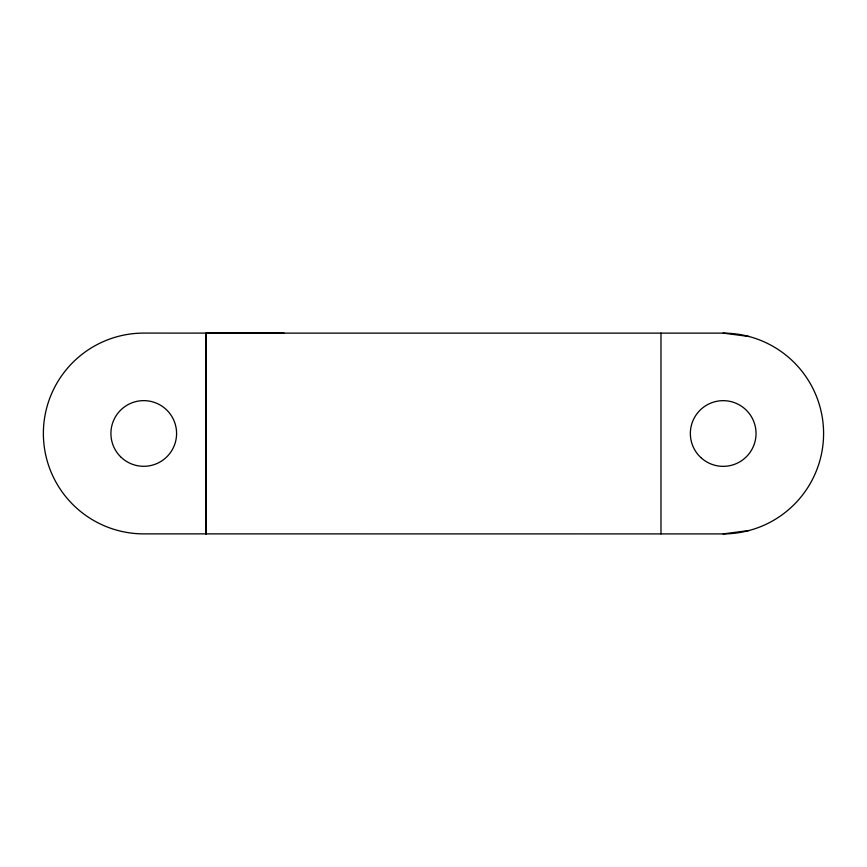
<?xml version="1.0" encoding="UTF-8"?>
<svg xmlns="http://www.w3.org/2000/svg" width="867" height="867" viewBox="0 0 867 867"><rect width="100%" height="100%" fill="white"/><g stroke="black" fill="none" stroke-linecap="round" stroke-linejoin="round"><path stroke-width="1.3" d="M206.053 333.123L206.053 533.909L206.053 333.123L723.197 333.123L749.24 336.537M284.008 333.123L143.749 333.091A100.409 100.409 0 0 0 43.372 433.478A100.409 100.409 0 0 0 143.792 533.877L723.197 533.909L749.24 530.485M660.979 333.123L660.979 533.909M723.197 333.123A100.399 100.399 0 0 1 823.585 433.511A100.399 100.399 0 0 1 723.197 533.909M120.524 456.692A32.848 32.848 0 0 0 175.47 441.964A32.848 32.848 0 0 0 135.241 401.746A32.848 32.848 0 0 0 120.524 456.692M700.861 457.581A32.838 32.838 0 0 0 755.211 440.804A32.838 32.838 0 0 0 713.498 402.125A32.838 32.838 0 0 0 700.861 457.581"/></g></svg>
